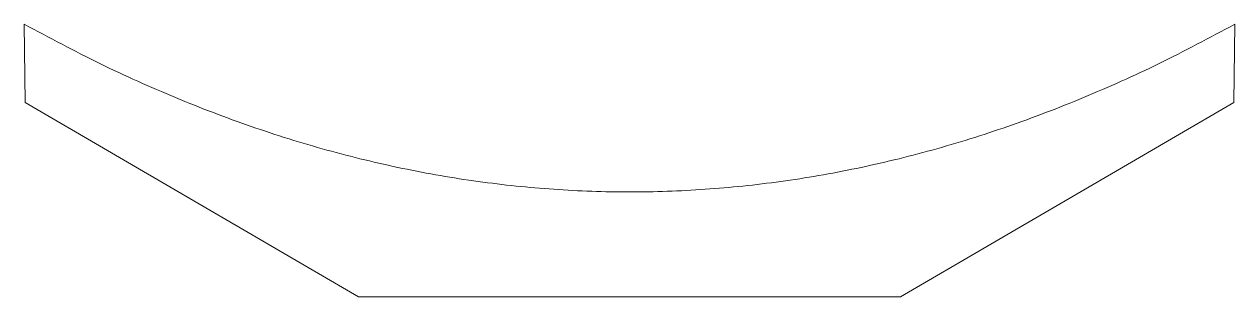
# Model space of a CAD drawing. Header units: inches. Extents: x -28.9 to 28.9, y -8.1 to 4.9.
import ezdxf

# ---------------------------------------------------------------- set-up
doc = ezdxf.new("R2010")
doc.units = ezdxf.units.IN
doc.header["$MEASUREMENT"] = 0

msp = doc.modelspace()

# ---------------------------------------------------------------- linework, layer by layer
at = {"color": 7, "linetype": 'Continuous', "lineweight": 15}
for p, q in [((-28.872, 1.172), (-28.914, 4.909)), ((28.914, 4.909), (28.872, 1.172)), ((-12.944, -8.091), (-28.872, 1.172)), ((28.872, 1.172), (12.944, -8.091)), ((12.944, -8.091), (-12.944, -8.091))]:
    msp.add_line(p, q, dxfattribs=at)
msp.add_open_spline([(-28.914, 4.909), (0, -11.091), (28.914, 4.909)], degree=2, dxfattribs=at)

doc.saveas('drawing.dxf')
